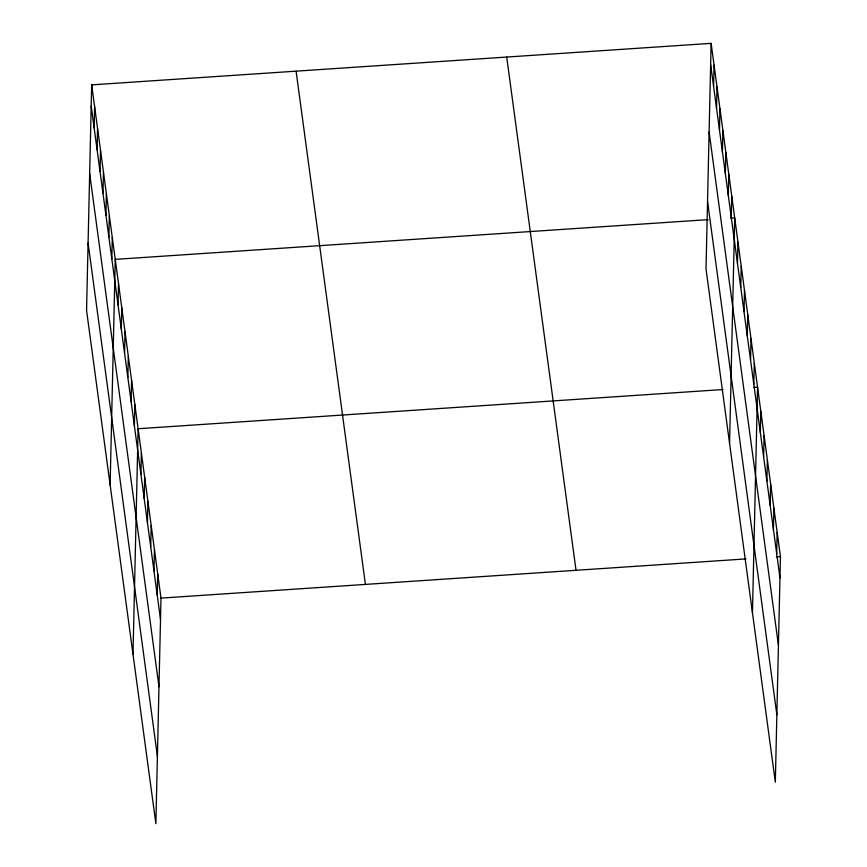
<?xml version="1.0" encoding="UTF-8"?>
<svg xmlns="http://www.w3.org/2000/svg" width="867" height="867" viewBox="0 0 867 867"><rect width="100%" height="100%" fill="white"/><g stroke="black" fill="none" stroke-linecap="round" stroke-linejoin="round"><path stroke-width="1.3" d="M91.674 84.868L86.559 310.408L155.876 823.65L160.991 598.111L91.674 84.868L711.124 43.35L780.441 556.592L775.326 782.132L706.009 268.889L711.124 43.35M94.145 127.926L94.622 106.684M97.082 149.742L97.57 128.5M100.03 171.558L100.518 150.305M102.978 193.363L103.466 172.121M105.926 215.179L106.403 193.937M108.874 236.994L109.35 215.742M111.821 258.8L112.298 237.558M110.131 484.913L115.246 259.374L708.144 219.633M118.031 304.816L118.519 283.563M121.304 329.005L121.781 307.763M124.566 353.205L125.054 331.963M127.839 377.405L128.316 356.153M131.101 401.594L131.589 380.353M134.374 425.795L134.851 404.542M132.998 654.282L138.124 428.742L723.056 389.532M140.909 474.184L141.386 452.942M144.171 498.384L144.659 477.132M147.444 522.573L147.921 501.332M150.706 546.774L151.194 525.521M153.979 570.963L154.456 549.721M157.241 595.163L157.729 573.921M713.584 86.407L714.072 65.166M716.532 108.223L717.009 86.971M719.48 130.028L719.957 108.787M722.428 151.844L722.905 130.603M725.376 173.66L725.852 152.419M728.313 195.476L728.8 174.224M731.26 217.281L731.748 196.04M729.57 443.395L734.696 217.855L730.708 218.116M737.481 263.297L737.958 242.045M740.743 287.486L741.231 266.245M744.016 311.687L744.493 290.445M747.278 335.876L747.766 314.634M750.551 360.076L751.028 338.834M753.813 384.276L754.301 363.024M752.448 612.763L757.563 387.224L753.586 387.495M760.348 432.666L760.836 411.424M763.621 456.855L764.098 435.613M766.883 481.055L767.371 459.813M770.156 505.255L770.633 484.003M773.418 529.444L773.906 508.203M776.691 553.645L777.168 532.392M160.991 598.111L745.934 558.912M776.464 556.863L780.441 556.592M710.637 64.591L779.964 577.834M709.108 132.012L778.425 645.254M707.537 201.469L776.854 714.711M506.707 57.049L576.024 570.291M296.091 71.17L365.408 584.412M91.198 106.11L160.514 619.352M89.669 173.53L158.986 686.772M88.087 242.988L157.404 756.23"/></g></svg>
